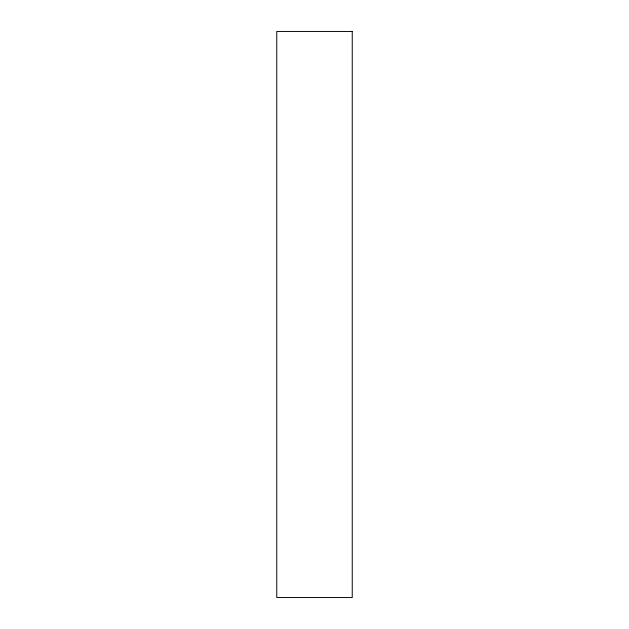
<?xml version="1.0" encoding="UTF-8"?>
<svg xmlns="http://www.w3.org/2000/svg" width="629" height="629" viewBox="0 0 629 629"><rect width="100%" height="100%" fill="white"/><g stroke="black" fill="none" stroke-linecap="round" stroke-linejoin="round"><path stroke-width="0.94" d="M352.24 31.45L276.76 31.45L276.76 597.55L352.24 597.55L352.24 31.45"/></g></svg>
